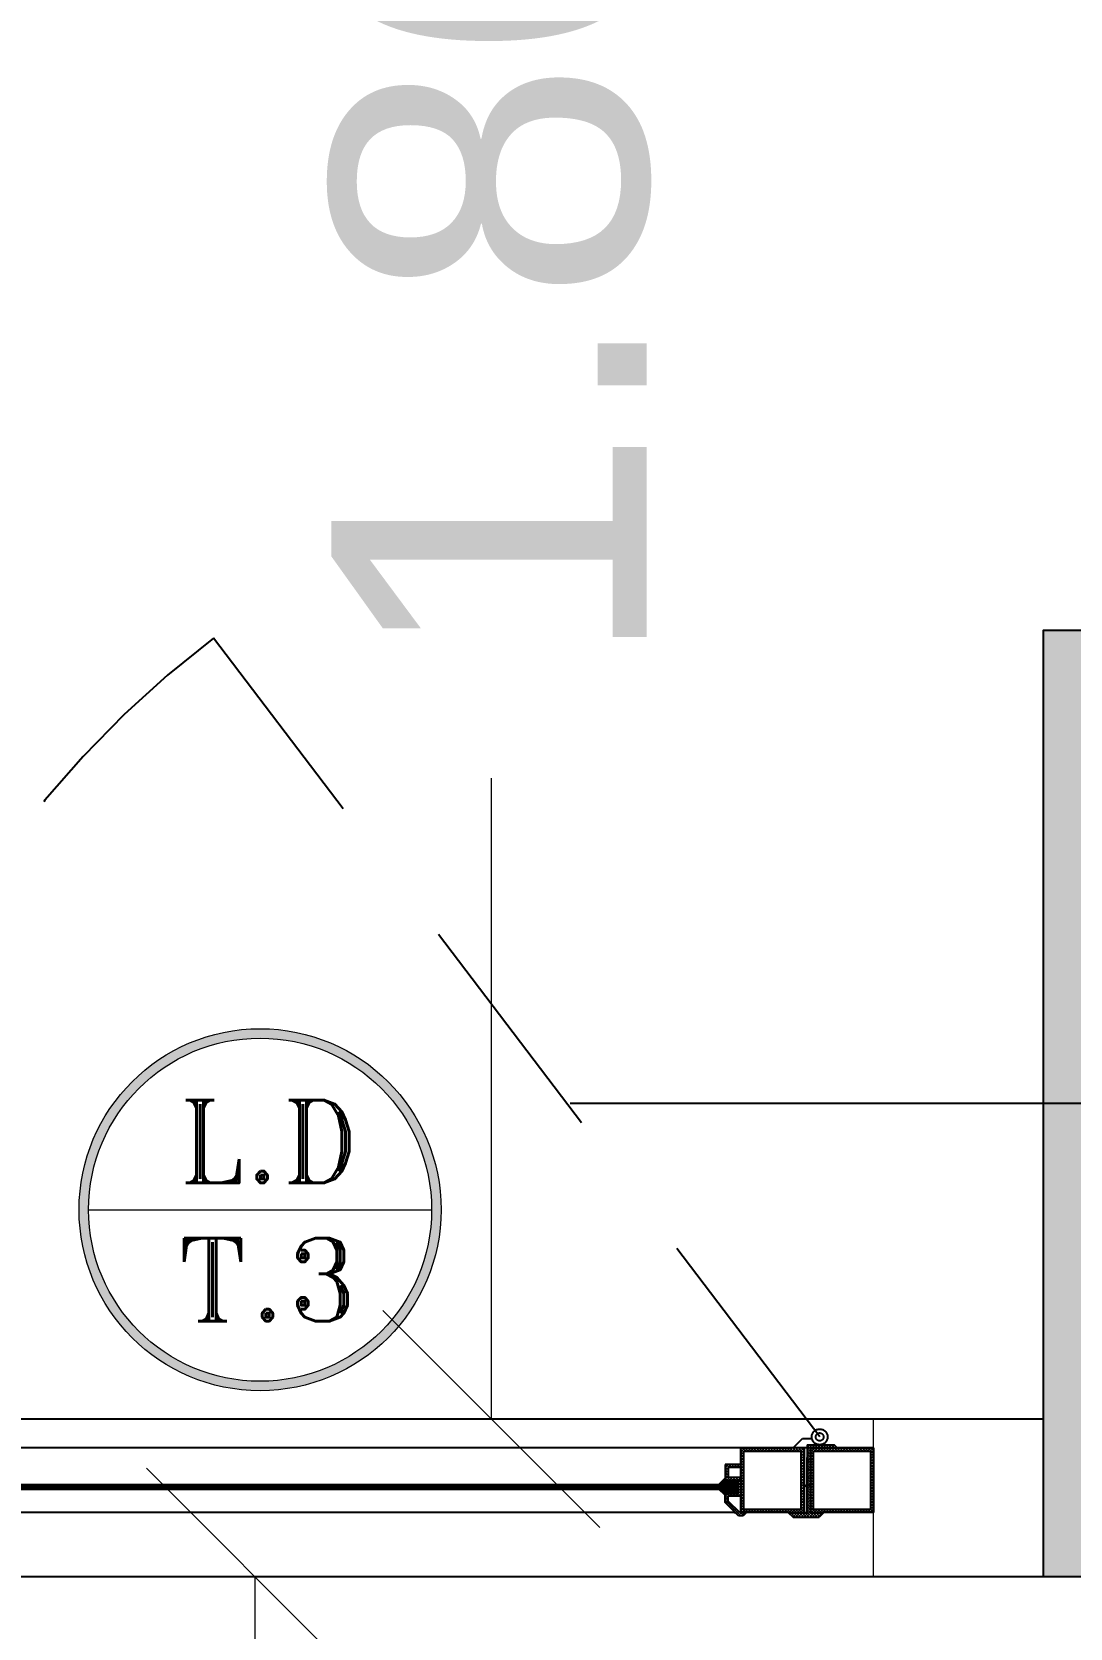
# Model space of a CAD drawing. Header units: metres. Extents: x -355 to 973, y -73 to 238.
# Drawn here: x 522.065 to 522.724, y 219.602 to 220.615 of the extents above; entities that cross this region are included whole.
import ezdxf
from ezdxf.enums import TextEntityAlignment as Align

# ---------------------------------------------------------------- set-up
doc = ezdxf.new("R2010")
doc.units = ezdxf.units.M
doc.header["$LTSCALE"] = 3
doc.header["$MEASUREMENT"] = 0
doc.linetypes.add('ACAD_ISO02W100', pattern=[15, 12, -3])
doc.linetypes.add('HIDDEN2', pattern=[0.1875, 0.125, -0.0625])
doc.layers.add('05', color=21, linetype='Continuous', lineweight=5)
for name, color, linetype in [('2', 51, 'Continuous'), ('4', 4, 'ACAD_ISO02W100'), ('5', 2, 'Continuous'), ('A-FALSE-25-Knuf', 2, 'Continuous'), ('Ditail', 1, 'Continuous'), ('khatchin', 7, 'Continuous')]:
    doc.layers.add(name, color=color, linetype=linetype)
doc.styles.add('ROMANT', font='romant')
doc.styles.get("Standard").update_dxf_attribs({"font": 'arial.ttf'})
doc.dimstyles.new('ahmad', dxfattribs={"dimtxt": 0.2, "dimasz": 0.1375, "dimexe": 0, "dimexo": 0.0625, "dimgap": 0.09, "dimtad": 0, "dimzin": 0, "dimdsep": 46, "dimtxsty": 'Standard', "dimblk": 'OBLIQUE', "dimcen": 0.09, "dimclrd": 245, "dimclrt": 61, "dimadec": 0, "dimazin": 0, "dimtfac": 1, "dimtofl": 0, "dimtmove": 0, "dimatfit": 3, "dimldrblk": 'OBLIQUE', "dimfxl": 0, "dimfxlon": 1, "dimtolj": 1, "dimtzin": 0, "dimlwd": 13, "dimarcsym": 0})

# ---------------------------------------------------------------- blocks, each defined once
blk = doc.blocks.new('dfdfd')
at = {"layer": '05'}
h = blk.add_hatch(color=217, dxfattribs=at)
h.paths.add_polyline_path([(118.6063, 35.5104, 1), (118.8358, 35.5104, 1)])
h.paths.add_polyline_path([(118.8298, 35.5104, 1), (118.6123, 35.5104, 1)], flags=16)
at = {"layer": '05', "color": 217}
blk.add_line((118.6123, 35.5104), (118.8298, 35.5104), dxfattribs=at)
for radius in [0.1148, 0.1088]:
    blk.add_circle((118.7211, 35.5104), radius, dxfattribs=at)
blk = doc.blocks.new('*X66')
at = {"color": 0}
for p, q in [((20.5, 31.1), (24, 34.6)), ((21.4, 31.1), (24, 33.7)), ((22.2, 31.1), (24.7, 33.6)), ((23.1, 31.1), (25.6, 33.6)), ((24, 31.1), (26.5, 33.6)), ((24.9, 31.1), (27.4, 33.6)), ((25.6, 25.6), (32, 32)), ((25.8, 31.1), (28.3, 33.6)), ((26.5, 25.6), (32, 31.1)), ((26.7, 31.1), (29.2, 33.6)), ((27.5, 31.1), (30, 33.6)), ((28, 30.7), (30.9, 33.6)), ((28, 29.8), (31.8, 33.6)), ((28, 28.9), (32, 32.9)), ((20.1, 28.1), (20.1, 28.1)), ((20.5, 27.6), (21, 28.1)), ((21, 27.2), (21.9, 28.1)), ((21.4, 26.7), (22.8, 28.1)), ((21.9, 26.3), (23.7, 28.1)), ((22.3, 25.9), (24.5, 28.1)), ((22.8, 25.4), (25.4, 28.1)), ((23.2, 25), (26.3, 28.1)), ((23.6, 24.5), (24, 24.9)), ((24.7, 25.6), (27.2, 28.1)), ((27.3, 25.6), (32, 30.2)), ((28.2, 25.6), (32, 29.4)), ((29.1, 25.6), (32, 28.5)), ((30, 25.6), (32, 27.6)), ((30.9, 25.6), (32, 26.7)), ((31.8, 25.6), (32, 25.8))]:
    blk.add_line(p, q, dxfattribs=at)
blk = doc.blocks.new('dfgdfg')
for p, q in [((191.815, -169.4684), (191.815, -170.0842)), ((191.856, -169.5561), (191.856, -169.5569)), ((191.856, -169.5569), (191.856, -169.5561)), ((191.856, -169.5561), (191.856, -170.0807))]:
    blk.add_line(p, q)
at = {"layer": '05'}
for p, q in [((191.8965, -169.4684), (191.7965, -169.4684)), ((191.8167, -169.4684), (191.815, -169.4701)), ((191.8185, -169.4684), (191.815, -169.4719)), ((191.817, -169.4706), (191.815, -169.4686)), ((191.817, -169.4724), (191.815, -169.4704)), ((191.817, -169.4717), (191.815, -169.4737)), ((191.817, -169.4742), (191.815, -169.4722)), ((191.817, -169.4734), (191.815, -169.4754)), ((191.817, -169.4759), (191.815, -169.4739)), ((191.817, -169.4752), (191.815, -169.4772)), ((191.817, -169.4777), (191.815, -169.4757)), ((191.817, -169.477), (191.815, -169.479)), ((191.8185, -169.4704), (191.8165, -169.4684)), ((191.8203, -169.4684), (191.8183, -169.4704)), ((191.8203, -169.4704), (191.8183, -169.4684)), ((191.822, -169.4684), (191.82, -169.4704)), ((191.8221, -169.4704), (191.8201, -169.4684)), ((191.8238, -169.4684), (191.8218, -169.4704)), ((191.8238, -169.4704), (191.8218, -169.4684)), ((191.8256, -169.4684), (191.8236, -169.4704)), ((191.8256, -169.4704), (191.8236, -169.4684)), ((191.8273, -169.4684), (191.8253, -169.4704)), ((191.8274, -169.4704), (191.8254, -169.4684)), ((191.8291, -169.4684), (191.8271, -169.4704)), ((191.8291, -169.4704), (191.8271, -169.4684)), ((191.8309, -169.4684), (191.8289, -169.4704)), ((191.8309, -169.4704), (191.8289, -169.4684)), ((191.8327, -169.4684), (191.8306, -169.4704)), ((191.8327, -169.4704), (191.8307, -169.4684)), ((191.8344, -169.4684), (191.8324, -169.4704)), ((191.8344, -169.4704), (191.8324, -169.4684)), ((191.8362, -169.4684), (191.8342, -169.4704)), ((191.8362, -169.4704), (191.8342, -169.4684)), ((191.838, -169.4684), (191.836, -169.4704)), ((191.838, -169.4704), (191.836, -169.4684)), ((191.8397, -169.4684), (191.8377, -169.4704)), ((191.8397, -169.4704), (191.8377, -169.4684)), ((191.8415, -169.4684), (191.8395, -169.4704)), ((191.8415, -169.4704), (191.8395, -169.4684)), ((191.8433, -169.4684), (191.8413, -169.4704)), ((191.8433, -169.4704), (191.8413, -169.4684)), ((191.845, -169.4684), (191.843, -169.4704)), ((191.845, -169.4704), (191.843, -169.4684)), ((191.8468, -169.4684), (191.8448, -169.4704)), ((191.8468, -169.4704), (191.8448, -169.4684)), ((191.8486, -169.4684), (191.8466, -169.4704)), ((191.8486, -169.4704), (191.8466, -169.4684)), ((191.8503, -169.4684), (191.8483, -169.4704)), ((191.8503, -169.4704), (191.8483, -169.4684)), ((191.8521, -169.4684), (191.8501, -169.4704)), ((191.8521, -169.4704), (191.8501, -169.4684)), ((191.8539, -169.4684), (191.8519, -169.4704)), ((191.8539, -169.4704), (191.8519, -169.4684)), ((191.8556, -169.4684), (191.8536, -169.4704)), ((191.856, -169.4708), (191.8536, -169.4684)), ((191.856, -169.4698), (191.854, -169.4718)), ((191.856, -169.4725), (191.854, -169.4705)), ((191.856, -169.4715), (191.854, -169.4735)), ((191.856, -169.4743), (191.854, -169.4723)), ((191.856, -169.4733), (191.854, -169.4753)), ((191.856, -169.4761), (191.854, -169.4741)), ((191.856, -169.4751), (191.854, -169.4771)), ((191.856, -169.4778), (191.854, -169.4758)), ((191.856, -169.4768), (191.854, -169.4789)), ((191.856, -169.469), (191.8554, -169.4684)), ((191.817, -169.4795), (191.815, -169.4775)), ((191.817, -169.4787), (191.815, -169.4807)), ((191.817, -169.4812), (191.815, -169.4792)), ((191.817, -169.4805), (191.815, -169.4825)), ((191.817, -169.483), (191.815, -169.481)), ((191.817, -169.4823), (191.815, -169.4843)), ((191.817, -169.4848), (191.815, -169.4828)), ((191.817, -169.484), (191.815, -169.4861)), ((191.817, -169.4866), (191.815, -169.4845)), ((191.817, -169.4858), (191.815, -169.4878)), ((191.817, -169.4883), (191.815, -169.4863)), ((191.856, -169.4796), (191.854, -169.4776)), ((191.856, -169.4786), (191.854, -169.4806)), ((191.856, -169.4814), (191.854, -169.4794)), ((191.856, -169.4804), (191.854, -169.4824)), ((191.856, -169.4831), (191.854, -169.4811)), ((191.856, -169.4822), (191.854, -169.4842)), ((191.856, -169.4849), (191.854, -169.4829)), ((191.856, -169.4839), (191.854, -169.4859)), ((191.856, -169.4867), (191.854, -169.4847)), ((191.856, -169.4857), (191.854, -169.4877)), ((191.856, -169.4884), (191.854, -169.4864)), ((191.815, -169.4931), (191.813, -169.4951)), ((191.815, -169.4949), (191.813, -169.4969)), ((191.815, -169.4969), (191.813, -169.4949)), ((191.815, -169.4967), (191.813, -169.4987)), ((191.815, -169.4987), (191.813, -169.4967)), ((191.815, -169.4952), (191.8131, -169.4933)), ((191.815, -169.4934), (191.814, -169.4924)), ((191.815, -169.4916), (191.8149, -169.4915)), ((191.817, -169.4876), (191.815, -169.4896)), ((191.817, -169.4901), (191.815, -169.4881)), ((191.817, -169.4893), (191.815, -169.4914)), ((191.817, -169.4919), (191.815, -169.4898)), ((191.817, -169.4911), (191.815, -169.4931)), ((191.817, -169.4936), (191.815, -169.4916)), ((191.817, -169.4929), (191.815, -169.4949)), ((191.817, -169.4954), (191.815, -169.4934)), ((191.817, -169.4947), (191.815, -169.4967)), ((191.817, -169.4972), (191.815, -169.4952)), ((191.817, -169.4964), (191.815, -169.4984)), ((191.817, -169.4989), (191.815, -169.4969)), ((191.856, -169.4875), (191.854, -169.4895)), ((191.856, -169.4902), (191.854, -169.4882)), ((191.856, -169.4892), (191.854, -169.4912)), ((191.856, -169.492), (191.854, -169.49)), ((191.856, -169.491), (191.854, -169.493)), ((191.856, -169.4937), (191.854, -169.4917)), ((191.856, -169.4928), (191.854, -169.4948)), ((191.856, -169.4955), (191.854, -169.4935)), ((191.856, -169.4945), (191.854, -169.4965)), ((191.856, -169.4973), (191.854, -169.4953)), ((191.856, -169.4963), (191.854, -169.4983)), ((191.856, -169.4991), (191.854, -169.497)), ((191.815, -169.4984), (191.813, -169.5004)), ((191.815, -169.5005), (191.813, -169.4985)), ((191.815, -169.5002), (191.813, -169.5022)), ((191.815, -169.5022), (191.813, -169.5002)), ((191.815, -169.502), (191.813, -169.504)), ((191.815, -169.504), (191.813, -169.502)), ((191.815, -169.5037), (191.813, -169.5057)), ((191.815, -169.5058), (191.813, -169.5038)), ((191.815, -169.5055), (191.813, -169.5075)), ((191.815, -169.5075), (191.813, -169.5055)), ((191.815, -169.5073), (191.813, -169.5093)), ((191.8162, -169.5105), (191.813, -169.5073)), ((191.817, -169.4982), (191.815, -169.5002)), ((191.817, -169.5007), (191.815, -169.4987)), ((191.817, -169.5), (191.815, -169.502)), ((191.817, -169.5025), (191.815, -169.5005)), ((191.817, -169.5017), (191.815, -169.5037)), ((191.817, -169.5042), (191.815, -169.5022)), ((191.817, -169.5035), (191.815, -169.5055)), ((191.817, -169.506), (191.815, -169.504)), ((191.817, -169.5053), (191.815, -169.5073)), ((191.8177, -169.5085), (191.815, -169.5058)), ((191.8159, -169.5085), (191.815, -169.5075)), ((191.8176, -169.5065), (191.8156, -169.5085)), ((191.8193, -169.5065), (191.8173, -169.5085)), ((191.8195, -169.5085), (191.8175, -169.5065)), ((191.8211, -169.5065), (191.8191, -169.5085)), ((191.8212, -169.5085), (191.8192, -169.5065)), ((191.8229, -169.5065), (191.8209, -169.5085)), ((191.823, -169.5085), (191.821, -169.5065)), ((191.8246, -169.5065), (191.8226, -169.5085)), ((191.8248, -169.5085), (191.8228, -169.5065)), ((191.8264, -169.5065), (191.8244, -169.5085)), ((191.8266, -169.5085), (191.8245, -169.5065)), ((191.8282, -169.5065), (191.8262, -169.5085)), ((191.8283, -169.5085), (191.8263, -169.5065)), ((191.8299, -169.5065), (191.8279, -169.5085)), ((191.8301, -169.5085), (191.8281, -169.5065)), ((191.8317, -169.5065), (191.8297, -169.5085)), ((191.8319, -169.5085), (191.8299, -169.5065)), ((191.8335, -169.5065), (191.8315, -169.5085)), ((191.8336, -169.5085), (191.8316, -169.5065)), ((191.8352, -169.5065), (191.8332, -169.5085)), ((191.8354, -169.5085), (191.8334, -169.5065)), ((191.837, -169.5065), (191.835, -169.5085)), ((191.8372, -169.5085), (191.8352, -169.5065)), ((191.8388, -169.5065), (191.8368, -169.5085)), ((191.8389, -169.5085), (191.8369, -169.5065)), ((191.8405, -169.5065), (191.8385, -169.5085)), ((191.8407, -169.5085), (191.8387, -169.5065)), ((191.8423, -169.5065), (191.8403, -169.5085)), ((191.8425, -169.5085), (191.8405, -169.5065)), ((191.8441, -169.5065), (191.8421, -169.5085)), ((191.8442, -169.5085), (191.8422, -169.5065)), ((191.8458, -169.5065), (191.8438, -169.5085)), ((191.846, -169.5085), (191.844, -169.5065)), ((191.8476, -169.5065), (191.8456, -169.5085)), ((191.8478, -169.5085), (191.8458, -169.5065)), ((191.8494, -169.5065), (191.8474, -169.5085)), ((191.8495, -169.5085), (191.8475, -169.5065)), ((191.8511, -169.5065), (191.8491, -169.5085)), ((191.8513, -169.5085), (191.8493, -169.5065)), ((191.8529, -169.5065), (191.8509, -169.5085)), ((191.8531, -169.5085), (191.8511, -169.5065)), ((191.856, -169.5051), (191.8527, -169.5085)), ((191.8548, -169.5085), (191.8528, -169.5065)), ((191.856, -169.4981), (191.854, -169.5001)), ((191.856, -169.5008), (191.854, -169.4988)), ((191.856, -169.4998), (191.854, -169.5018)), ((191.856, -169.5026), (191.854, -169.5006)), ((191.856, -169.5016), (191.854, -169.5036)), ((191.856, -169.5044), (191.854, -169.5024)), ((191.856, -169.5034), (191.854, -169.5054)), ((191.856, -169.5061), (191.854, -169.5041)), ((191.856, -169.5079), (191.854, -169.5059)), ((191.859, -169.5057), (191.8542, -169.5105)), ((191.856, -169.5069), (191.8544, -169.5085)), ((191.8568, -169.5008), (191.856, -169.5016)), ((191.859, -169.5038), (191.856, -169.5008)), ((191.8577, -169.5017), (191.856, -169.5034)), ((191.8586, -169.5026), (191.856, -169.5051)), ((191.859, -169.5056), (191.856, -169.5026)), ((191.859, -169.5039), (191.856, -169.5069)), ((191.859, -169.5074), (191.856, -169.5044)), ((191.859, -169.5091), (191.856, -169.5061)), ((191.859, -169.5074), (191.856, -169.5105)), ((191.8144, -169.5105), (191.813, -169.5091)), ((191.8156, -169.5085), (191.8135, -169.5105)), ((191.8151, -169.5125), (191.815, -169.5126)), ((191.8168, -169.5125), (191.815, -169.5143)), ((191.8186, -169.5125), (191.815, -169.5161)), ((191.817, -169.5148), (191.815, -169.5128)), ((191.817, -169.5166), (191.815, -169.5146)), ((191.817, -169.5159), (191.815, -169.5179)), ((191.817, -169.5184), (191.815, -169.5164)), ((191.817, -169.5176), (191.815, -169.5196)), ((191.8173, -169.5085), (191.8153, -169.5105)), ((191.8179, -169.5105), (191.8159, -169.5085)), ((191.8184, -169.5145), (191.8164, -169.5125)), ((191.8191, -169.5085), (191.8171, -169.5105)), ((191.8197, -169.5105), (191.8177, -169.5085)), ((191.8202, -169.5145), (191.8182, -169.5125)), ((191.8204, -169.5125), (191.8184, -169.5145)), ((191.8209, -169.5085), (191.8189, -169.5105)), ((191.8215, -169.5105), (191.8195, -169.5085)), ((191.822, -169.5145), (191.82, -169.5125)), ((191.8222, -169.5125), (191.8201, -169.5145)), ((191.8226, -169.5085), (191.8206, -169.5105)), ((191.8233, -169.5105), (191.8212, -169.5085)), ((191.8237, -169.5145), (191.8217, -169.5125)), ((191.8239, -169.5125), (191.8219, -169.5145)), ((191.8244, -169.5085), (191.8224, -169.5105)), ((191.825, -169.5105), (191.823, -169.5085)), ((191.8255, -169.5145), (191.8235, -169.5125)), ((191.8257, -169.5125), (191.8237, -169.5145)), ((191.8262, -169.5085), (191.8242, -169.5105)), ((191.8268, -169.5105), (191.8248, -169.5085)), ((191.8273, -169.5145), (191.8253, -169.5125)), ((191.8275, -169.5125), (191.8255, -169.5145)), ((191.8279, -169.5085), (191.8259, -169.5105)), ((191.8286, -169.5105), (191.8266, -169.5085)), ((191.829, -169.5145), (191.827, -169.5125)), ((191.8292, -169.5125), (191.8272, -169.5145)), ((191.8297, -169.5085), (191.8277, -169.5105)), ((191.8303, -169.5105), (191.8283, -169.5085)), ((191.8308, -169.5145), (191.8288, -169.5125)), ((191.831, -169.5125), (191.829, -169.5145)), ((191.8315, -169.5085), (191.8295, -169.5105)), ((191.8321, -169.5105), (191.8301, -169.5085)), ((191.8326, -169.5145), (191.8306, -169.5125)), ((191.8328, -169.5125), (191.8308, -169.5145)), ((191.8332, -169.5085), (191.8312, -169.5105)), ((191.8339, -169.5105), (191.8319, -169.5085)), ((191.8343, -169.5145), (191.8323, -169.5125)), ((191.8345, -169.5125), (191.8325, -169.5145)), ((191.835, -169.5085), (191.833, -169.5105)), ((191.8356, -169.5105), (191.8336, -169.5085)), ((191.8361, -169.5145), (191.8341, -169.5125)), ((191.8363, -169.5125), (191.8343, -169.5145)), ((191.8368, -169.5085), (191.8348, -169.5105)), ((191.8374, -169.5105), (191.8354, -169.5085)), ((191.8379, -169.5145), (191.8359, -169.5125)), ((191.8381, -169.5125), (191.8361, -169.5145)), ((191.8385, -169.5085), (191.8365, -169.5105)), ((191.8386, -169.5099), (191.8372, -169.5085)), ((191.8396, -169.5145), (191.8376, -169.5125)), ((191.8398, -169.5125), (191.8378, -169.5145)), ((191.8403, -169.5085), (191.8383, -169.5105)), ((191.8392, -169.5105), (191.8386, -169.5099)), ((191.8395, -169.509), (191.8389, -169.5085)), ((191.8414, -169.5145), (191.8394, -169.5125)), ((191.8409, -169.5105), (191.8395, -169.509)), ((191.8416, -169.5125), (191.8396, -169.5145)), ((191.8421, -169.5085), (191.8401, -169.5105)), ((191.8427, -169.5105), (191.8407, -169.5085)), ((191.8432, -169.5145), (191.8412, -169.5125)), ((191.8434, -169.5125), (191.8414, -169.5145)), ((191.8438, -169.5085), (191.8418, -169.5105)), ((191.8445, -169.5105), (191.8425, -169.5085)), ((191.8449, -169.5145), (191.8429, -169.5125)), ((191.8451, -169.5125), (191.8431, -169.5145)), ((191.8456, -169.5085), (191.8436, -169.5105)), ((191.8462, -169.5105), (191.8442, -169.5085)), ((191.8467, -169.5145), (191.8447, -169.5125)), ((191.8469, -169.5125), (191.8449, -169.5145)), ((191.8474, -169.5085), (191.8454, -169.5105)), ((191.848, -169.5105), (191.846, -169.5085)), ((191.8485, -169.5145), (191.8465, -169.5125)), ((191.8487, -169.5125), (191.8467, -169.5145)), ((191.8491, -169.5085), (191.8471, -169.5105)), ((191.8498, -169.5105), (191.8478, -169.5085)), ((191.8502, -169.5145), (191.8482, -169.5125)), ((191.8504, -169.5125), (191.8484, -169.5145)), ((191.8509, -169.5085), (191.8489, -169.5105)), ((191.8515, -169.5105), (191.8495, -169.5085)), ((191.852, -169.5145), (191.85, -169.5125)), ((191.8522, -169.5125), (191.8502, -169.5145)), ((191.8527, -169.5085), (191.8507, -169.5105)), ((191.8533, -169.5105), (191.8513, -169.5085)), ((191.8538, -169.5145), (191.8518, -169.5125)), ((191.854, -169.5125), (191.852, -169.5145)), ((191.8544, -169.5085), (191.8524, -169.5105)), ((191.8551, -169.5105), (191.8531, -169.5085)), ((191.856, -169.515), (191.8535, -169.5125)), ((191.8557, -169.5125), (191.8537, -169.5145)), ((191.856, -169.514), (191.854, -169.516)), ((191.856, -169.5167), (191.854, -169.5147)), ((191.856, -169.5157), (191.854, -169.5177)), ((191.856, -169.5185), (191.854, -169.5165)), ((191.856, -169.5175), (191.854, -169.5195)), ((191.859, -169.5127), (191.8548, -169.5085)), ((191.856, -169.5132), (191.8553, -169.5125)), ((191.859, -169.5109), (191.856, -169.5079)), ((191.859, -169.5092), (191.856, -169.5122)), ((191.859, -169.511), (191.856, -169.514)), ((191.859, -169.5144), (191.856, -169.5114)), ((191.859, -169.5127), (191.856, -169.5157)), ((191.859, -169.5162), (191.856, -169.5132)), ((191.859, -169.5145), (191.856, -169.5175)), ((191.859, -169.518), (191.856, -169.515)), ((191.859, -169.5163), (191.856, -169.5193)), ((191.8589, -169.5196), (191.856, -169.5167)), ((191.817, -169.5201), (191.815, -169.5181)), ((191.817, -169.5194), (191.815, -169.5214)), ((191.817, -169.5219), (191.815, -169.5199)), ((191.817, -169.5212), (191.815, -169.5232)), ((191.817, -169.5237), (191.815, -169.5217)), ((191.817, -169.5229), (191.815, -169.5249)), ((191.817, -169.5254), (191.815, -169.5234)), ((191.817, -169.5247), (191.815, -169.5267)), ((191.817, -169.5272), (191.815, -169.5252)), ((191.817, -169.5265), (191.815, -169.5285)), ((191.817, -169.529), (191.815, -169.527)), ((191.856, -169.5203), (191.854, -169.5183)), ((191.856, -169.5193), (191.854, -169.5213)), ((191.856, -169.522), (191.854, -169.52)), ((191.856, -169.521), (191.854, -169.523)), ((191.856, -169.5238), (191.854, -169.5218)), ((191.856, -169.5228), (191.854, -169.5248)), ((191.856, -169.5256), (191.854, -169.5236)), ((191.856, -169.5246), (191.854, -169.5266)), ((191.856, -169.5273), (191.854, -169.5253)), ((191.856, -169.5263), (191.854, -169.5283)), ((191.856, -169.5291), (191.854, -169.5271)), ((191.859, -169.518), (191.856, -169.521)), ((191.858, -169.5205), (191.856, -169.5185)), ((191.8571, -169.5214), (191.856, -169.5203)), ((191.8563, -169.5223), (191.856, -169.522)), ((191.817, -169.5282), (191.815, -169.5302)), ((191.817, -169.5307), (191.815, -169.5287)), ((191.817, -169.53), (191.815, -169.532)), ((191.817, -169.5325), (191.815, -169.5305)), ((191.817, -169.5318), (191.815, -169.5338)), ((191.817, -169.5343), (191.815, -169.5323)), ((191.817, -169.5335), (191.815, -169.5355)), ((191.817, -169.536), (191.815, -169.534)), ((191.817, -169.5353), (191.815, -169.5373)), ((191.817, -169.5378), (191.815, -169.5358)), ((191.817, -169.5371), (191.815, -169.5391)), ((191.817, -169.5396), (191.815, -169.5376)), ((191.856, -169.5281), (191.854, -169.5301)), ((191.856, -169.5309), (191.854, -169.5289)), ((191.856, -169.5299), (191.854, -169.5319)), ((191.856, -169.5326), (191.854, -169.5306)), ((191.856, -169.5316), (191.854, -169.5337)), ((191.856, -169.5344), (191.854, -169.5324)), ((191.856, -169.5334), (191.854, -169.5354)), ((191.856, -169.5362), (191.854, -169.5342)), ((191.856, -169.5352), (191.854, -169.5372)), ((191.856, -169.5379), (191.854, -169.5359)), ((191.856, -169.537), (191.854, -169.539)), ((191.856, -169.5397), (191.854, -169.5377)), ((191.817, -169.5388), (191.815, -169.5409)), ((191.817, -169.5414), (191.815, -169.5393)), ((191.817, -169.5406), (191.815, -169.5426)), ((191.817, -169.5431), (191.815, -169.5411)), ((191.817, -169.5424), (191.815, -169.5444)), ((191.817, -169.5449), (191.815, -169.5429)), ((191.817, -169.5442), (191.815, -169.5462)), ((191.817, -169.5467), (191.815, -169.5447)), ((191.817, -169.5459), (191.815, -169.5479)), ((191.817, -169.5484), (191.815, -169.5464)), ((191.817, -169.5477), (191.815, -169.5497)), ((191.856, -169.5387), (191.854, -169.5407)), ((191.856, -169.5415), (191.854, -169.5395)), ((191.856, -169.5405), (191.854, -169.5425)), ((191.856, -169.5432), (191.854, -169.5412)), ((191.856, -169.5423), (191.854, -169.5443)), ((191.856, -169.545), (191.854, -169.543)), ((191.856, -169.544), (191.854, -169.546)), ((191.856, -169.5468), (191.854, -169.5448)), ((191.856, -169.5458), (191.854, -169.5478)), ((191.856, -169.5485), (191.854, -169.5465)), ((191.856, -169.5476), (191.854, -169.5496)), ((191.817, -169.5502), (191.815, -169.5482)), ((191.817, -169.5495), (191.815, -169.5515)), ((191.8176, -169.5526), (191.815, -169.55)), ((191.8158, -169.5526), (191.815, -169.5517)), ((191.8177, -169.5506), (191.8157, -169.5526)), ((191.8194, -169.5506), (191.8174, -169.5526)), ((191.8194, -169.5526), (191.8174, -169.5506)), ((191.8211, -169.5526), (191.8191, -169.5506)), ((191.8212, -169.5506), (191.8192, -169.5526)), ((191.8229, -169.5526), (191.8209, -169.5506)), ((191.823, -169.5506), (191.821, -169.5526)), ((191.8247, -169.5506), (191.8227, -169.5526)), ((191.8247, -169.5526), (191.8227, -169.5506)), ((191.8264, -169.5526), (191.8244, -169.5506)), ((191.8265, -169.5506), (191.8245, -169.5526)), ((191.8263, -169.5526), (191.8255, -169.5533)), ((191.8275, -169.5531), (191.8255, -169.5551)), ((191.8275, -169.5554), (191.8255, -169.5534)), ((191.8275, -169.5548), (191.8255, -169.5568)), ((191.8275, -169.5572), (191.8255, -169.5552)), ((191.8275, -169.5566), (191.8255, -169.5586)), ((191.8275, -169.559), (191.8255, -169.557)), ((191.8282, -169.5526), (191.8262, -169.5506)), ((191.8283, -169.5506), (191.8263, -169.5526)), ((191.8275, -169.5537), (191.8264, -169.5526)), ((191.83, -169.5506), (191.828, -169.5526)), ((191.83, -169.5526), (191.828, -169.5506)), ((191.8317, -169.5526), (191.8297, -169.5506)), ((191.8318, -169.5506), (191.8298, -169.5526)), ((191.8335, -169.5526), (191.8315, -169.5506)), ((191.8336, -169.5506), (191.8316, -169.5526)), ((191.8353, -169.5506), (191.8333, -169.5526)), ((191.8353, -169.5526), (191.8333, -169.5506)), ((191.8351, -169.5526), (191.8335, -169.5541)), ((191.8356, -169.5546), (191.8335, -169.5526)), ((191.8356, -169.5539), (191.8335, -169.5559)), ((191.8356, -169.5564), (191.8335, -169.5544)), ((191.8356, -169.5557), (191.8335, -169.5577)), ((191.8356, -169.5581), (191.8335, -169.5561)), ((191.8356, -169.5574), (191.8335, -169.5594)), ((191.8356, -169.5599), (191.8335, -169.5579)), ((191.8371, -169.5526), (191.835, -169.5506)), ((191.8371, -169.5506), (191.8351, -169.5526)), ((191.8356, -169.5528), (191.8353, -169.5526)), ((191.8369, -169.5526), (191.8356, -169.5539)), ((191.8373, -169.5546), (191.8356, -169.5528)), ((191.8386, -169.5526), (191.8366, -169.5546)), ((191.8388, -169.5526), (191.8368, -169.5506)), ((191.8389, -169.5506), (191.8369, -169.5526)), ((191.8391, -169.5546), (191.8371, -169.5526)), ((191.8404, -169.5526), (191.8384, -169.5546)), ((191.8406, -169.5506), (191.8386, -169.5526)), ((191.8406, -169.5526), (191.8386, -169.5506)), ((191.8408, -169.5546), (191.8388, -169.5526)), ((191.8422, -169.5526), (191.8402, -169.5546)), ((191.8424, -169.5506), (191.8404, -169.5526)), ((191.8424, -169.5526), (191.8404, -169.5506)), ((191.8426, -169.5546), (191.8406, -169.5526)), ((191.8439, -169.5526), (191.8419, -169.5546)), ((191.8441, -169.5526), (191.8421, -169.5506)), ((191.8442, -169.5506), (191.8422, -169.5526)), ((191.8456, -169.5558), (191.8424, -169.5526)), ((191.8456, -169.5527), (191.8436, -169.5547)), ((191.8456, -169.5545), (191.8436, -169.5565)), ((191.8456, -169.5575), (191.8436, -169.5555)), ((191.8456, -169.5562), (191.8436, -169.5582)), ((191.8456, -169.5593), (191.8436, -169.5573)), ((191.8456, -169.558), (191.8436, -169.56)), ((191.8459, -169.5506), (191.8439, -169.5526)), ((191.8459, -169.5526), (191.8439, -169.5506)), ((191.8456, -169.554), (191.8441, -169.5526)), ((191.8477, -169.5506), (191.8457, -169.5526)), ((191.8477, -169.5526), (191.8457, -169.5506)), ((191.8494, -169.5526), (191.8474, -169.5506)), ((191.8495, -169.5506), (191.8475, -169.5526)), ((191.858, -169.5526), (191.8481, -169.5626)), ((191.8513, -169.5506), (191.8492, -169.5526)), ((191.8512, -169.5526), (191.8492, -169.5506)), ((191.853, -169.5506), (191.851, -169.5526)), ((191.853, -169.5526), (191.851, -169.5506)), ((191.8527, -169.5594), (191.8513, -169.558)), ((191.8536, -169.5585), (191.8522, -169.5571)), ((191.8547, -169.5526), (191.8527, -169.5506)), ((191.856, -169.5493), (191.8528, -169.5526)), ((191.8545, -169.5576), (191.8531, -169.5562)), ((191.8554, -169.5567), (191.8539, -169.5553)), ((191.856, -169.5503), (191.854, -169.5483)), ((191.856, -169.5521), (191.854, -169.5501)), ((191.856, -169.5511), (191.8546, -169.5526)), ((191.8563, -169.5559), (191.8548, -169.5544)), ((191.8571, -169.555), (191.8557, -169.5536)), ((191.8561, -169.5492), (191.856, -169.5493)), ((191.857, -169.5501), (191.856, -169.5511)), ((191.858, -169.5523), (191.856, -169.5503)), ((191.8579, -169.551), (191.856, -169.5529)), ((191.858, -169.5541), (191.856, -169.5521)), ((191.8275, -169.5584), (191.8255, -169.5604)), ((191.8294, -169.5626), (191.8255, -169.5587)), ((191.8275, -169.5601), (191.8255, -169.5621)), ((191.8276, -169.5626), (191.8255, -169.5605)), ((191.8259, -169.5626), (191.8255, -169.5623)), ((191.8289, -169.5606), (191.8269, -169.5626)), ((191.8306, -169.5606), (191.8286, -169.5626)), ((191.8312, -169.5626), (191.8292, -169.5606)), ((191.8324, -169.5606), (191.8304, -169.5626)), ((191.8329, -169.5626), (191.8309, -169.5606)), ((191.8356, -169.5592), (191.8322, -169.5626)), ((191.8347, -169.5626), (191.8327, -169.5606)), ((191.8356, -169.5617), (191.8335, -169.5597)), ((191.8356, -169.561), (191.8339, -169.5626)), ((191.8471, -169.5626), (191.8436, -169.5591)), ((191.8456, -169.5598), (191.8436, -169.5618)), ((191.8453, -169.5626), (191.8436, -169.5608)), ((191.8465, -169.5606), (191.8445, -169.5626)), ((191.8483, -169.5606), (191.8463, -169.5626)), ((191.8488, -169.5626), (191.8468, -169.5606)), ((191.8501, -169.562), (191.8486, -169.5606)), ((191.8509, -169.5612), (191.8495, -169.5597)), ((191.8518, -169.5603), (191.8504, -169.5589))]:
    blk.add_line(p, q, dxfattribs=at)
at = {"layer": '2'}
for p, q in [((191.8387, -170.0782), (191.8387, -169.5586)), ((191.8393, -170.0782), (191.8393, -169.5586)), ((191.8399, -170.0782), (191.8399, -169.5586)), ((191.8406, -170.0782), (191.8406, -169.5586))]:
    blk.add_line(p, q, dxfattribs=at)
at = {"layer": '4'}
for p, q in [((191.815, -169.4684), (191.856, -169.4684)), ((191.815, -169.4914), (191.815, -169.4684)), ((191.817, -169.4704), (191.854, -169.4704)), ((191.817, -169.5065), (191.817, -169.4704)), ((191.854, -169.4704), (191.854, -169.5065)), ((191.856, -169.4684), (191.856, -169.5)), ((191.815, -169.4914), (191.813, -169.4934)), ((191.813, -169.5105), (191.813, -169.4934)), ((191.815, -169.4965), (191.815, -169.5085)), ((191.809, -169.5135), (191.809, -169.5075)), ((191.854, -169.5065), (191.817, -169.5065)), ((191.856, -169.5), (191.859, -169.503)), ((191.859, -169.5195), (191.859, -169.503)), ((191.815, -169.5195), (191.809, -169.5135)), ((191.813, -169.5105), (191.838, -169.5105)), ((191.817, -169.5145), (191.854, -169.5145)), ((191.817, -169.5506), (191.817, -169.5145)), ((191.856, -169.5105), (191.821, -169.5105)), ((191.84, -169.5085), (191.838, -169.5105)), ((191.84, -169.5125), (191.838, -169.5105)), ((191.84, -169.5125), (191.856, -169.5125)), ((191.854, -169.5145), (191.854, -169.5506)), ((191.856, -169.5125), (191.856, -169.5105)), ((191.815, -169.5195), (191.815, -169.5209)), ((191.815, -169.5526), (191.815, -169.5209)), ((191.856, -169.5225), (191.859, -169.5195)), ((191.856, -169.5225), (191.856, -169.5491)), ((191.8255, -169.5526), (191.815, -169.5526)), ((191.854, -169.5506), (191.817, -169.5506)), ((191.8255, -169.5526), (191.8255, -169.5626)), ((191.8275, -169.5526), (191.8275, -169.5606)), ((191.8335, -169.5526), (191.8275, -169.5526)), ((191.8335, -169.5606), (191.8335, -169.5526)), ((191.8356, -169.5626), (191.8356, -169.5526)), ((191.8436, -169.5546), (191.8356, -169.5546)), ((191.8436, -169.5626), (191.8436, -169.5546)), ((191.856, -169.5526), (191.8456, -169.5526)), ((191.8456, -169.5526), (191.8456, -169.5606)), ((191.856, -169.5533), (191.8487, -169.5606)), ((191.858, -169.5541), (191.8495, -169.5626)), ((191.856, -169.5491), (191.858, -169.5511)), ((191.856, -169.5526), (191.856, -169.5533)), ((191.858, -169.5511), (191.858, -169.5541)), ((191.8255, -169.5626), (191.8356, -169.5626)), ((191.8275, -169.5606), (191.8335, -169.5606)), ((191.8341, -169.5626), (191.8381, -169.5665)), ((191.8411, -169.5586), (191.8381, -169.5586)), ((191.8381, -170.0782), (191.8381, -169.5586)), ((191.8411, -170.0782), (191.8411, -169.5586)), ((191.845, -169.5626), (191.8411, -169.5665)), ((191.8495, -169.5626), (191.8436, -169.5626)), ((191.8487, -169.5606), (191.8456, -169.5606))]:
    blk.add_line(p, q, dxfattribs=at)
for radius in [0.00501, 0.0025]:
    blk.add_circle((191.808, -169.5026), radius, dxfattribs=at)
at = {"layer": '5'}
for p, q in [((191.815, -169.5085), (191.815, -169.4914)), ((191.856, -169.5085), (191.856, -169.5)), ((191.856, -169.5085), (191.815, -169.5085)), ((191.815, -169.5125), (191.84, -169.5125)), ((191.815, -169.5125), (191.815, -169.5195)), ((191.856, -169.5225), (191.856, -169.5125)), ((191.8275, -169.5526), (191.8255, -169.5526)), ((191.8356, -169.5526), (191.8335, -169.5526)), ((191.8356, -169.5526), (191.8456, -169.5526)), ((191.856, -169.5491), (191.856, -169.5526))]:
    blk.add_line(p, q, dxfattribs=at)
at = {"layer": 'Ditail', "color": 1, "linetype": 'HIDDEN2', "ltscale": 0.4}
blk.add_line((191.808, -169.5026), (191.3013, -169.887), dxfattribs=at)
blk.add_arc((191.808, -169.5026), 0.636, 217.1848, 270.4513, dxfattribs=at)
at = {"layer": '05', "rotation": 90}
blk.add_blockref('dfdfd', (227.1743, -288.5786), dxfattribs=at)
at = {"layer": '2', "xscale": 0.001001994631451453, "yscale": 0.001001994631451453, "zscale": 0.001001994631451453, "rotation": 90}
blk.add_blockref('*X66', (191.8692, -169.5866), dxfattribs=at)
at = {"layer": 'A-FALSE-25-Knuf', "style": 'ROMANT'}
for s, p in [('L.D', (191.6469, -169.8517)), ('T.3', (191.7345, -169.8528))]:
    blk.add_text(s, height=0.05253, rotation=90, dxfattribs=at).set_placement(p, align=Align.CENTER)
blk = doc.blocks.new('_Oblique')
at = {"color": 0, "linetype": 'ByBlock', "lineweight": -2}
blk.add_line((-0.5, -0.5), (0.5, 0.5), dxfattribs=at)
blk = doc.blocks.new('*D172')
at = {"color": 245, "lineweight": 13, "transparency": 16777216}
for p, q in [((522.3566, 221.5348), (522.3566, 220.8213)), ((522.3566, 219.7348), (522.3566, 220.1413))]:
    blk.add_line(p, q, dxfattribs=at)
at = {"layer": 'Defpoints', "color": 0, "transparency": 16777216}
for p in [(522.3566, 221.5348), (522.3566, 219.7348), (522.3566, 219.7348)]:
    blk.add_point(p, dxfattribs=at)
at = {"color": 245, "lineweight": 13, "transparency": 16777216, "xscale": 0.1375, "yscale": 0.1375, "zscale": 0.1375}
for p, rotation in [((522.3566, 221.5348), 90), ((522.3566, 219.7348), 270)]:
    blk.add_blockref('_Oblique', p, dxfattribs=dict(at, rotation=rotation))
at = {"color": 61, "transparency": 16777216, "insert": (522.3566, 220.4813), "char_height": 0.2, "attachment_point": 5, "rotation": 90}
blk.add_mtext('\\A1;1.80', dxfattribs=at)
blk = doc.blocks.new('*D174')
at = {"color": 245, "lineweight": 13, "transparency": 16777216}
for p, q in [((522.2066, 219.6348), (522.2066, 217.6883)), ((522.2066, 215.0348), (522.2066, 216.9814))]:
    blk.add_line(p, q, dxfattribs=at)
at = {"layer": 'Defpoints', "color": 0, "transparency": 16777216}
for p in [(522.2066, 219.6348), (522.2066, 219.6348), (522.2066, 215.0348)]:
    blk.add_point(p, dxfattribs=at)
at = {"color": 245, "lineweight": 13, "transparency": 16777216, "xscale": 0.1375, "yscale": 0.1375, "zscale": 0.1375}
for p, rotation in [((522.2066, 219.6348), 90), ((522.2066, 215.0348), 270)]:
    blk.add_blockref('_Oblique', p, dxfattribs=dict(at, rotation=rotation))
at = {"color": 61, "transparency": 16777216, "insert": (522.2066, 217.3348), "char_height": 0.2, "attachment_point": 5, "rotation": 90}
blk.add_mtext('\\A1;4.60', dxfattribs=at)
blk = doc.blocks.new('xdvxzdcv')
at = {"layer": 'khatchin'}
blk.add_hatch(color=203, dxfattribs=at).paths.add_polyline_path([(77.5751, 50.386), (77.5751, 49.986), (78.1751, 49.986), (78.1751, 50.386)])
blk.add_hatch(color=203, dxfattribs=at).paths.add_polyline_path([(77.5751, 50.386), (77.5751, 49.986), (78.1751, 49.986), (78.1751, 50.386)])
at = {"layer": 'khatchin', "color": 203}
for p, q in [((77.8751, 50.686), (77.8751, 49.686)), ((77.3751, 50.186), (78.3751, 50.186))]:
    blk.add_line(p, q, dxfattribs=at)
blk.add_lwpolyline([(77.5751, 50.386), (77.5751, 49.986), (78.1751, 49.986), (78.1751, 50.386), (77.5751, 50.386)], dxfattribs=at)
blk.add_lwpolyline([(77.5751, 50.386), (77.5751, 49.986), (78.1751, 49.986), (78.1751, 50.386), (77.5751, 50.386)], dxfattribs=at)

msp = doc.modelspace()

# ---------------------------------------------------------------- linework, layer by layer
for p, q in [((521.8066, 219.7348), (522.7066, 219.7348)), ((521.8066, 219.7348), (522.7066, 219.7348)), ((521.8066, 219.6348), (522.7066, 219.6348)), ((521.8066, 219.6348), (522.7066, 219.6348))]:
    msp.add_line(p, q)

# ---------------------------------------------------------------- block references
at = {"rotation": 270}
msp.add_blockref('dfgdfg', (692.0674, 411.5314), dxfattribs=at)
msp.add_blockref('dfgdfg', (692.0674, 411.5314), dxfattribs=at)
at = {"layer": 'khatchin', "rotation": 270}
msp.add_blockref('xdvxzdcv', (472.7206, 297.8099), dxfattribs=at)

# ---------------------------------------------------------------- dimensions: what is measured, and where the dimension line sits
dim = msp.add_linear_dim(base=(522.3566, 219.7348), p1=(522.3566, 221.5348), p2=(522.3566, 219.7348), angle=90, dimstyle='ahmad')
dim.commit()
dim.dimension.update_dxf_attribs({"geometry": '*D172', "text_midpoint": (522.3566, 220.4813), "dimtype": 160})
dim = msp.add_linear_dim(base=(522.2066, 219.6348), p1=(522.2066, 215.0348), p2=(522.2066, 219.6348), angle=90, dimstyle='ahmad')
dim.commit()
dim.dimension.update_dxf_attribs({"geometry": '*D174', "text_midpoint": (522.2066, 217.3348)})

doc.saveas('drawing.dxf')
